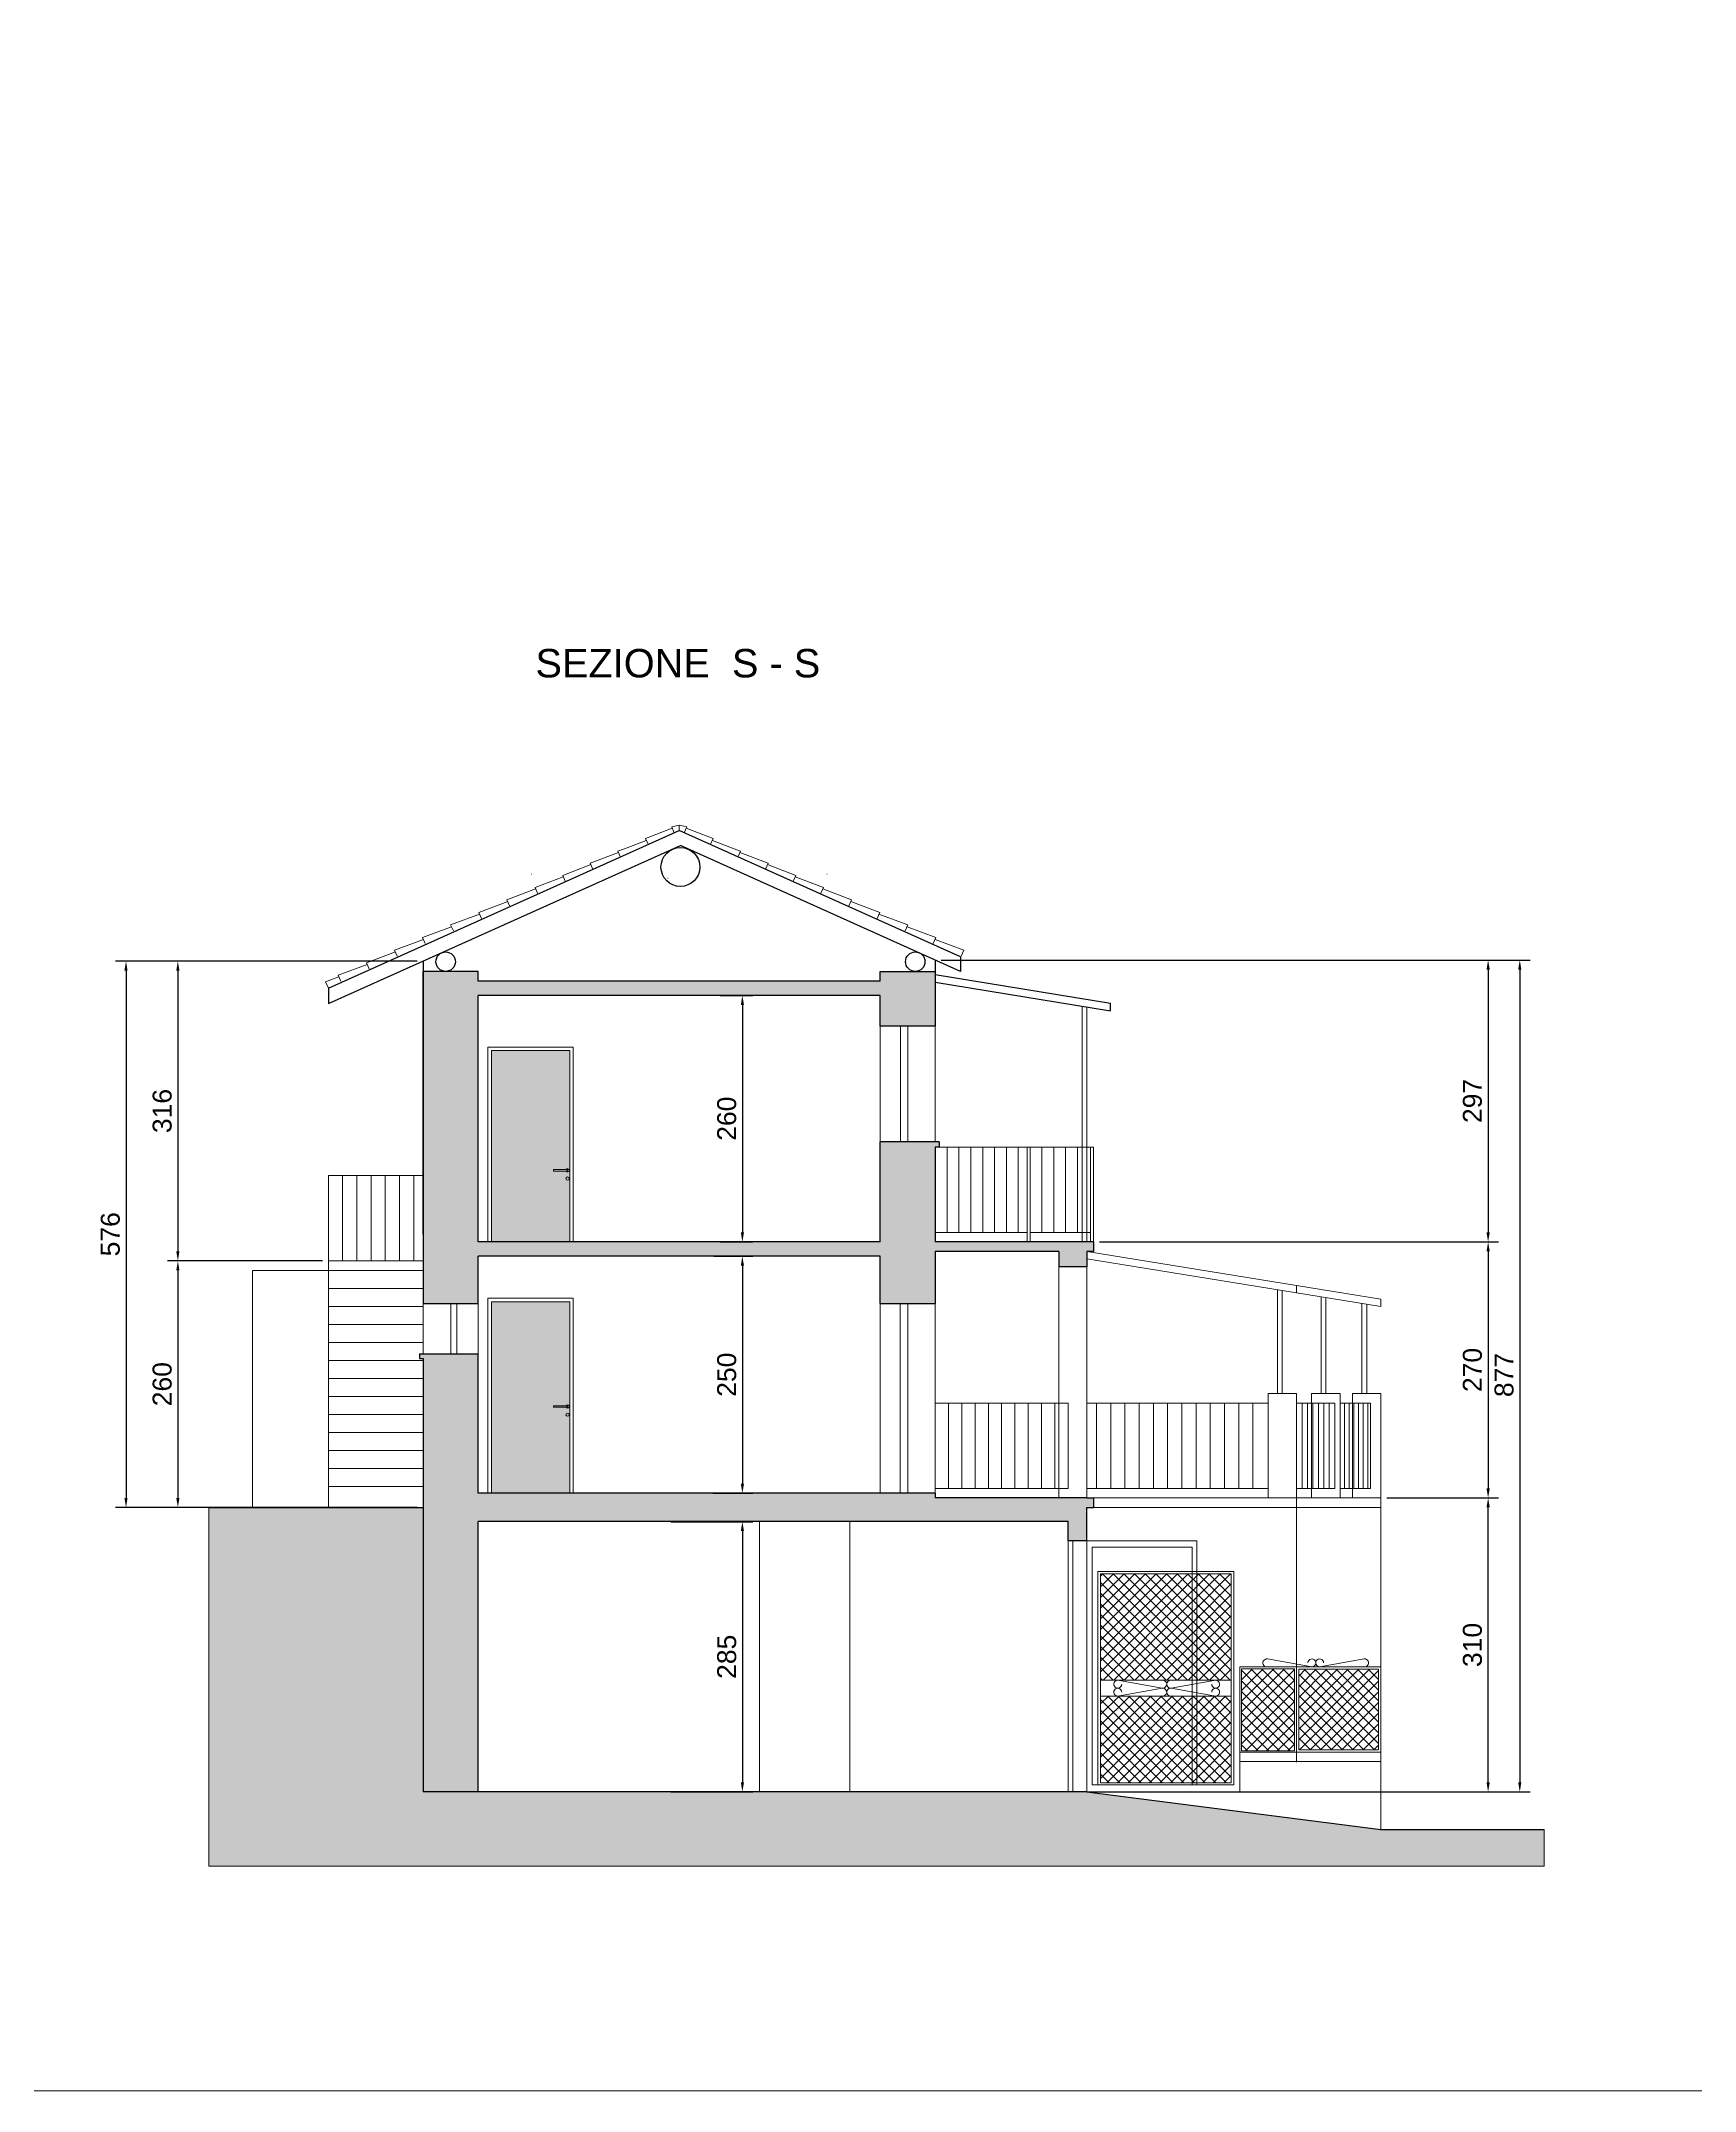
# Model space of a CAD drawing. Header units: millimetres. Extents: x -2768 to 386734, y -140 to 258833.
# Drawn here: x 179577 to 197021, y 114715 to 136334 of the extents above; entities that cross this region are included whole.
import ezdxf

# ---------------------------------------------------------------- set-up
doc = ezdxf.new("R2010")
doc.units = ezdxf.units.MM
doc.header["$PDMODE"] = 32
for name, color, linetype, lineweight in [('ESISTENTE', 7, 'Continuous', 30), ('GRIGLIATI', 9, 'Continuous', 0), ('parapetto', 251, 'Continuous', 9), ('rilievo', 7, 'Continuous', 25), ('TRATTEGGIO_tetto', 1, 'Continuous', 0), ('VARIE', 4, 'Continuous', 13)]:
    doc.layers.add(name, color=color, linetype=linetype, lineweight=lineweight)
doc.styles.add('Annotativa', font='arial.ttf')
doc.styles.get("Standard").update_dxf_attribs({"font": 'arial.ttf'})
doc.dimstyles.new('Annotativa', dxfattribs={"dimscale": 0, "dimtxt": 2.5, "dimasz": 2.5, "dimexe": 1.25, "dimexo": 0.625, "dimtad": 1, "dimtxsty": 'Standard', "dimcen": 2.5, "dimadec": 0, "dimazin": 0, "dimtfac": 1, "dimtmove": 0, "dimatfit": 3, "dimfxl": 1, "dimarcsym": 0})
pattern_1 = [(45, (0, 0), (-56.1266, 56.1266), []), (135, (0, 0), (-56.1266, -56.1266), [])]

# ---------------------------------------------------------------- blocks, each defined once
blk = doc.blocks.new('*D485')
at = {"layer": 'Defpoints', "color": 0}
for p in [(183609, 126631), (180474, 120869), (183609, 120869)]:
    blk.add_point(p, dxfattribs=at)
at = {"layer": 'VARIE', "color": 0, "lineweight": -2, "ltscale": 0.13}
for p, q in [((183546, 126631), (180364, 126631)), ((180474, 126531), (180474, 120969)), ((183546, 120869), (180364, 120869))]:
    blk.add_line(p, q, dxfattribs=at)
at = {"layer": 'VARIE', "color": 0}
for points in [[(180490, 126531), (180457, 126531), (180474, 126631)], [(180457, 120969), (180490, 120969), (180474, 120869)]]:
    blk.add_solid(points, dxfattribs=at)
at = {"layer": 'VARIE', "color": 0, "linetype": 'ByBlock', "lineweight": 9, "ltscale": 0.13, "insert": (180309, 123750), "char_height": 200, "attachment_point": 5, "rotation": 90}
blk.add_mtext('576', dxfattribs=at)
blk = doc.blocks.new('*D483')
at = {"layer": 'Defpoints', "color": 0}
for p in [(189009, 126642), (190609, 117869), (195173, 117869)]:
    blk.add_point(p, dxfattribs=at)
at = {"layer": 'VARIE', "color": 0, "lineweight": -2, "ltscale": 0.13}
for p, q in [((189071, 126642), (195283, 126642)), ((195173, 126542), (195173, 117969)), ((190671, 117869), (195283, 117869))]:
    blk.add_line(p, q, dxfattribs=at)
at = {"layer": 'VARIE', "color": 0}
for points in [[(195189, 126542), (195156, 126542), (195173, 126642)], [(195156, 117969), (195189, 117969), (195173, 117869)]]:
    blk.add_solid(points, dxfattribs=at)
at = {"layer": 'VARIE', "color": 0, "linetype": 'ByBlock', "lineweight": 9, "ltscale": 0.13, "insert": (195008, 122266), "char_height": 200, "attachment_point": 5, "rotation": 90}
blk.add_mtext('877', dxfattribs=at)
blk = doc.blocks.new('*D490')
at = {"layer": 'Defpoints', "color": 0}
for p in [(189009, 126642), (190677, 123669), (194839, 123669)]:
    blk.add_point(p, dxfattribs=at)
at = {"layer": 'VARIE', "color": 0, "lineweight": -2, "ltscale": 0.13}
for p, q in [((189071, 126642), (194949, 126642)), ((194839, 126542), (194839, 123769)), ((190739, 123669), (194949, 123669))]:
    blk.add_line(p, q, dxfattribs=at)
at = {"layer": 'VARIE', "color": 0}
for points in [[(194856, 126542), (194822, 126542), (194839, 126642)], [(194822, 123769), (194856, 123769), (194839, 123669)]]:
    blk.add_solid(points, dxfattribs=at)
at = {"layer": 'VARIE', "color": 0, "linetype": 'ByBlock', "lineweight": 9, "ltscale": 0.13, "insert": (194674, 125156), "char_height": 200, "attachment_point": 5, "rotation": 90}
blk.add_mtext('297', dxfattribs=at)
blk = doc.blocks.new('*D492')
at = {"layer": 'Defpoints', "color": 0}
for p in [(190739, 123669), (193709, 120969), (194839, 120969)]:
    blk.add_point(p, dxfattribs=at)
at = {"layer": 'VARIE', "color": 0, "lineweight": -2, "ltscale": 0.13}
for p, q in [((190802, 123669), (194949, 123669)), ((194839, 123569), (194839, 121069)), ((193771, 120969), (194949, 120969))]:
    blk.add_line(p, q, dxfattribs=at)
at = {"layer": 'VARIE', "color": 0}
for points in [[(194856, 123569), (194822, 123569), (194839, 123669)], [(194822, 121069), (194856, 121069), (194839, 120969)]]:
    blk.add_solid(points, dxfattribs=at)
at = {"layer": 'VARIE', "color": 0, "linetype": 'ByBlock', "lineweight": 9, "ltscale": 0.13, "insert": (194674, 122319), "char_height": 200, "attachment_point": 5, "rotation": 90}
blk.add_mtext('270', dxfattribs=at)
blk = doc.blocks.new('*D494')
at = {"layer": 'Defpoints', "color": 0}
for p in [(193771, 120969), (194839, 120969), (193771, 117869)]:
    blk.add_point(p, dxfattribs=at)
at = {"layer": 'VARIE', "color": 0, "lineweight": -2, "ltscale": 0.13}
for p, q in [((193834, 120969), (194949, 120969)), ((194839, 117969), (194839, 120869)), ((193834, 117869), (194949, 117869))]:
    blk.add_line(p, q, dxfattribs=at)
at = {"layer": 'VARIE', "color": 0}
for points in [[(194856, 120869), (194822, 120869), (194839, 120969)], [(194822, 117969), (194856, 117969), (194839, 117869)]]:
    blk.add_solid(points, dxfattribs=at)
at = {"layer": 'VARIE', "color": 0, "linetype": 'ByBlock', "lineweight": 9, "ltscale": 0.13, "insert": (194674, 119419), "char_height": 200, "attachment_point": 5, "rotation": 90}
blk.add_mtext('310', dxfattribs=at)
blk = doc.blocks.new('*D498')
at = {"layer": 'Defpoints', "color": 0}
for p in [(183609, 126631), (181021, 123469), (182609, 123469)]:
    blk.add_point(p, dxfattribs=at)
at = {"layer": 'VARIE', "color": 0, "lineweight": -2, "ltscale": 0.13}
for p, q in [((183546, 126631), (180911, 126631)), ((181021, 126531), (181021, 123569)), ((182546, 123469), (180911, 123469))]:
    blk.add_line(p, q, dxfattribs=at)
at = {"layer": 'VARIE', "color": 0}
for points in [[(181037, 126531), (181004, 126531), (181021, 126631)], [(181004, 123569), (181037, 123569), (181021, 123469)]]:
    blk.add_solid(points, dxfattribs=at)
at = {"layer": 'VARIE', "color": 0, "linetype": 'ByBlock', "lineweight": 9, "ltscale": 0.13, "insert": (180856, 125050), "char_height": 200, "attachment_point": 5, "rotation": 90}
blk.add_mtext('316', dxfattribs=at)
blk = doc.blocks.new('*D500')
at = {"layer": 'Defpoints', "color": 0}
for p in [(182546, 123469), (181021, 120869), (182609, 120869)]:
    blk.add_point(p, dxfattribs=at)
at = {"layer": 'VARIE', "color": 0, "lineweight": -2, "ltscale": 0.13}
for p, q in [((182484, 123469), (180911, 123469)), ((181021, 123369), (181021, 120969)), ((182546, 120869), (180911, 120869))]:
    blk.add_line(p, q, dxfattribs=at)
at = {"layer": 'VARIE', "color": 0}
for points in [[(181037, 123369), (181004, 123369), (181021, 123469)], [(181004, 120969), (181037, 120969), (181021, 120869)]]:
    blk.add_solid(points, dxfattribs=at)
at = {"layer": 'VARIE', "color": 0, "linetype": 'ByBlock', "lineweight": 9, "ltscale": 0.13, "insert": (180856, 122169), "char_height": 200, "attachment_point": 5, "rotation": 90}
blk.add_mtext('260', dxfattribs=at)
blk = doc.blocks.new('*D505')
at = {"layer": 'Defpoints', "color": 0}
for p in [(186676, 126269), (186676, 123669), (186974, 123669)]:
    blk.add_point(p, dxfattribs=at)
at = {"layer": 'VARIE', "color": 0, "lineweight": -2, "ltscale": 0.13}
for p, q in [((186739, 126269), (187084, 126269)), ((186974, 126169), (186974, 123769)), ((186739, 123669), (187084, 123669))]:
    blk.add_line(p, q, dxfattribs=at)
at = {"layer": 'VARIE', "color": 0}
for points in [[(186991, 126169), (186958, 126169), (186974, 126269)], [(186958, 123769), (186991, 123769), (186974, 123669)]]:
    blk.add_solid(points, dxfattribs=at)
at = {"layer": 'VARIE', "color": 0, "linetype": 'ByBlock', "lineweight": 9, "ltscale": 0.13, "insert": (186810, 124969), "char_height": 200, "attachment_point": 5, "rotation": 90}
blk.add_mtext('260', dxfattribs=at)
blk = doc.blocks.new('*D507')
at = {"layer": 'Defpoints', "color": 0}
for p in [(186612, 123519), (186599, 121019), (186974, 121019)]:
    blk.add_point(p, dxfattribs=at)
at = {"layer": 'VARIE', "color": 0, "lineweight": -2, "ltscale": 0.13}
for p, q in [((186674, 123519), (187084, 123519)), ((186974, 123419), (186974, 121119)), ((186661, 121019), (187084, 121019))]:
    blk.add_line(p, q, dxfattribs=at)
at = {"layer": 'VARIE', "color": 0}
for points in [[(186991, 123419), (186958, 123419), (186974, 123519)], [(186958, 121119), (186991, 121119), (186974, 121019)]]:
    blk.add_solid(points, dxfattribs=at)
at = {"layer": 'VARIE', "color": 0, "linetype": 'ByBlock', "lineweight": 9, "ltscale": 0.13, "insert": (186810, 122269), "char_height": 200, "attachment_point": 5, "rotation": 90}
blk.add_mtext('250', dxfattribs=at)
blk = doc.blocks.new('*D509')
at = {"layer": 'Defpoints', "color": 0}
for p in [(186157, 120719), (186157, 117869), (186974, 117869)]:
    blk.add_point(p, dxfattribs=at)
at = {"layer": 'VARIE', "color": 0, "lineweight": -2, "ltscale": 0.13}
for p, q in [((186220, 120719), (187084, 120719)), ((186974, 120619), (186974, 117969)), ((186220, 117869), (187084, 117869))]:
    blk.add_line(p, q, dxfattribs=at)
at = {"layer": 'VARIE', "color": 0}
for points in [[(186991, 120619), (186958, 120619), (186974, 120719)], [(186958, 117969), (186991, 117969), (186974, 117869)]]:
    blk.add_solid(points, dxfattribs=at)
at = {"layer": 'VARIE', "color": 0, "linetype": 'ByBlock', "lineweight": 9, "ltscale": 0.13, "insert": (186810, 119294), "char_height": 200, "attachment_point": 5, "rotation": 90}
blk.add_mtext('285', dxfattribs=at)
blk = doc.blocks.new('CORNICE')
at = {"layer": 'GRIGLIATI', "linetype": 'ByBlock', "ltscale": 0.13}
blk.add_line((122172, 23177), (122623, 23257), dxfattribs=at)
for centre, start, end in [((122154, 23215), 1.9749, 295.641), ((122629, 23215), 244.4362, 98.4344)]:
    blk.add_arc(centre, 41.6, start, end, dxfattribs=at)

msp = doc.modelspace()

# ---------------------------------------------------------------- hatches: boundary and pattern name
at = {"layer": 'GRIGLIATI', "linetype": 'ByBlock', "ltscale": 0.13}
h = msp.add_hatch(dxfattribs=at)
h.set_pattern_fill('ANSI37', color=256, scale=0.25, style=0)
h.set_pattern_definition(pattern_1)
h.paths.add_polyline_path([(191693.8, 119048), (191693.8, 120169.4), (190751.7, 120169.4), (190751.7, 119048)])
h = msp.add_hatch(dxfattribs=at)
h.set_pattern_fill('ANSI37', color=256, scale=0.25, style=0)
h.set_pattern_definition(pattern_1)
h.paths.add_polyline_path([(191765.8, 119048), (191765.8, 120169.4), (191693.8, 120169.4), (191693.8, 119048)])
h = msp.add_hatch(dxfattribs=at)
h.set_pattern_fill('ANSI37', color=256, scale=0.25, style=0)
h.set_pattern_definition(pattern_1)
h.paths.add_polyline_path([(192129.9, 119048), (192129.9, 120169.4), (191765.8, 120169.4), (191765.8, 119048)])
h = msp.add_hatch(dxfattribs=at)
h.set_pattern_fill('ANSI37', color=256, scale=0.25, style=0)
h.set_pattern_definition(pattern_1)
h.paths.add_polyline_path([(192796.5, 118303.7), (192796.5, 119166.4), (192239.1, 119166.4), (192239.1, 118303.7)])
h = msp.add_hatch(dxfattribs=at)
h.set_pattern_fill('ANSI37', color=256, scale=0.25, style=0)
h.set_pattern_definition(pattern_1)
h.paths.add_polyline_path([(193684.3, 118312.1), (193684.3, 119163.6), (192841.3, 119163.6), (192841.3, 118312.1)])
h = msp.add_hatch(dxfattribs=at)
h.set_pattern_fill('ANSI37', color=256, scale=0.25, style=0)
h.set_pattern_definition(pattern_1)
h.paths.add_polyline_path([(191693.8, 117964.8), (191693.8, 118879.9), (190751.7, 118879.9), (190751.7, 117964.8)])
h = msp.add_hatch(dxfattribs=at)
h.set_pattern_fill('ANSI37', color=256, scale=0.25, style=0)
h.set_pattern_definition(pattern_1)
h.paths.add_polyline_path([(191765.8, 117964.8), (191765.8, 118879.9), (191693.8, 118879.9), (191693.8, 117964.8)])
h = msp.add_hatch(dxfattribs=at)
h.set_pattern_fill('ANSI37', color=256, scale=0.25, style=0)
h.set_pattern_definition(pattern_1)
h.paths.add_polyline_path([(192129.9, 117964.8), (192129.9, 118879.9), (191765.8, 118879.9), (191765.8, 117964.8)])
at = {"layer": 'parapetto', "ltscale": 0.13}
h = msp.add_hatch(color=254, dxfattribs=at)
h.set_gradient(color1=(239, 235, 240), name='INVSPHERICAL')
h.paths.add_polyline_path([(184188.6, 123669.3), (184188.6, 126269.3), (188428.6, 126269.3), (188428.6, 125946.3), (189008.6, 125946.3), (189008.6, 126522.2), (188428.6, 126522.2), (188428.6, 126419.3), (184188.6, 126419.3), (184188.6, 126522.2), (183608.6, 126522.2), (183608.6, 123750.3), (183608.6, 123019.3), (184188.6, 123019.3), (184188.6, 123519.3), (188428.6, 123519.3), (188428.6, 123019.3), (189008.6, 123019.3), (189008.6, 123569.3), (190311.2, 123569.3), (190311.2, 123405.3), (190608.6, 123405.3), (190608.6, 123569.3), (190676.9, 123569.3), (190676.9, 123669.3), (189008.6, 123669.3), (189008.6, 124669.3), (189048.6, 124669.3), (189048.6, 124726.4), (188428.6, 124726.4), (188428.6, 123669.3)])
h = msp.add_hatch(color=254, dxfattribs=at)
h.set_gradient(color1=(239, 235, 240), name='INVSPHERICAL')
h.paths.add_polyline_path([(184188.6, 117869.3), (184188.6, 120719.3), (190408.6, 120719.3), (190408.6, 120518.3), (190608.6, 120518.3), (190608.6, 120869.3), (190676.9, 120869.3), (190676.9, 120969.3), (190608.6, 120969.3), (189008.6, 120969.3), (189008.6, 121019.3), (184188.6, 121019.3), (184188.6, 122488.2), (183568.6, 122488.2), (183568.6, 122438.2), (183608.6, 122438.2), (183608.6, 117869.3)])
h = msp.add_hatch(color=254, dxfattribs=at)
h.set_gradient(color1=(212, 206, 210), color2=(220, 215, 219), one_color=1)
h.paths.add_polyline_path([(193708.6, 117472.9), (190608.6, 117869.3), (183608.6, 117869.3), (183608.6, 120869.3), (181347.5, 120869.3), (181347.5, 117085), (195430.3, 117085), (195430.3, 117472.9)])
at = {"layer": 'rilievo', "linetype": 'ByBlock', "ltscale": 0.13}
h = msp.add_hatch(color=254, dxfattribs=at)
h.set_gradient(color1=(196, 192, 195), one_color=1)
h.paths.add_polyline_path([(184326.6, 125688.9), (184326.6, 123669.3), (185154.7, 123669.3), (185154.7, 125688.9)])
h = msp.add_hatch(color=254, dxfattribs=at)
h.set_gradient(color1=(196, 192, 195), one_color=1)
h.paths.add_polyline_path([(184326.6, 123038.9), (184326.6, 121019.3), (185154.7, 121019.3), (185154.7, 123038.9)])

# ---------------------------------------------------------------- linework, layer by layer
at = {"layer": 'ESISTENTE', "ltscale": 0.13}
for p, q in [((184188.6, 126419.3), (184188.6, 126522.2)), ((188428.6, 126419.3), (188428.6, 126522.2)), ((184188.6, 123669.3), (184188.6, 126269.3))]:
    msp.add_line(p, q, dxfattribs=at)
at = {"layer": 'GRIGLIATI', "linetype": 'ByBlock', "ltscale": 0.13}
for p, q in [((192156.7, 120193.7), (190722, 120193.7)), ((190722, 117942.9), (190722, 120193.7)), ((192156.7, 117942.9), (192156.7, 120193.7)), ((193708.6, 119188.5), (192219.5, 119188.5)), ((192219.5, 119188.5), (192219.5, 118188.5)), ((192818.6, 119188.5), (192818.6, 118184.4)), ((193708.6, 119188.5), (193708.6, 118288.5)), ((193708.6, 118288.5), (192219.5, 118288.5))]:
    msp.add_line(p, q, dxfattribs=at)
for points in [[(190751.7, 120169.4), (190751.7, 117964.8), (192129.9, 117964.8), (192129.9, 120169.4)], [(192239.1, 119166.4), (192239.1, 118303.7), (192796.5, 118303.7), (192796.5, 119166.4)], [(192841.3, 119163.6), (192841.3, 118312.1), (193684.3, 118312.1), (193684.3, 119163.6)], [(192129.9, 119048), (192129.9, 118879.9), (190751.7, 118879.9), (190751.7, 119048)]]:
    msp.add_lwpolyline(points, close=True, dxfattribs=at)
at = {"layer": 'parapetto', "ltscale": 0.13}
for p, q in [((190008.6, 124669.3), (189008.6, 124669.3)), ((189008.6, 124669.3), (190676.9, 124669.3)), ((189133.6, 124669.3), (189133.6, 123769.3)), ((189258.6, 124669.3), (189258.6, 123769.3)), ((189383.6, 124669.3), (189383.6, 123769.3)), ((189508.6, 124669.3), (189508.6, 123769.3)), ((189633.6, 124669.3), (189633.6, 123769.3)), ((189758.6, 124669.3), (189758.6, 123769.3)), ((189883.6, 124669.3), (189883.6, 123769.3)), ((189978.6, 123669.3), (189978.6, 124669.3)), ((189978.6, 123669.3), (189978.6, 124669.3)), ((190008.6, 123669.3), (190008.6, 124669.3)), ((190133.6, 124669.3), (190133.6, 123769.3)), ((190258.6, 124669.3), (190258.6, 123769.3)), ((190383.6, 124669.3), (190383.6, 123769.3)), ((190508.6, 124669.3), (190508.6, 123769.3)), ((190646.9, 123669.3), (190646.9, 124669.3)), ((190676.9, 123669.3), (190676.9, 124669.3)), ((182608.6, 123369.3), (182608.6, 124369.3)), ((182608.6, 124369.3), (183608.6, 124369.3)), ((182758.6, 124369.3), (182758.6, 123469.3)), ((182908.6, 124369.3), (182908.6, 123469.3)), ((183058.6, 124369.3), (183058.6, 123469.3)), ((183208.6, 124369.3), (183208.6, 123469.3)), ((183358.6, 124369.3), (183358.6, 123469.3)), ((183508.6, 124369.3), (183508.6, 123469.3)), ((189008.6, 123769.3), (189978.6, 123769.3)), ((190008.6, 123769.3), (190646.9, 123769.3)), ((182608.6, 123469.3), (183608.6, 123469.3)), ((190608.6, 123569.3), (193708.6, 123067.3)), ((190608.6, 123569.3), (193708.6, 123067.3)), ((190608.6, 123489.3), (193708.6, 122987.3)), ((181808.6, 123369.3), (181808.6, 120869.3)), ((183608.6, 123369.3), (181808.6, 123369.3)), ((182608.6, 123369.3), (182608.6, 120869.3)), ((183608.6, 123179.3), (182608.6, 123179.3)), ((192618.6, 122069.3), (192618.6, 123163.8)), ((192668.6, 122069.3), (192668.6, 123155.7)), ((192818.6, 123131.4), (192818.6, 123211.4)), ((193077.2, 122069.3), (193077.2, 123089.6)), ((193127.2, 122069.3), (193127.2, 123081.5)), ((193508.6, 122069.3), (193508.6, 123019.7)), ((193708.6, 122987.3), (193708.6, 123067.3)), ((183608.6, 122989.3), (182608.6, 122989.3)), ((183608.6, 122799.3), (182608.6, 122799.3)), ((193558.6, 122069.3), (193558.6, 123011.6)), ((183608.6, 122609.3), (182608.6, 122609.3)), ((183608.6, 122419.3), (182608.6, 122419.3)), ((183608.6, 122229.3), (182608.6, 122229.3)), ((183608.6, 122039.3), (182608.6, 122039.3)), ((190408.6, 121969.3), (189008.6, 121969.3)), ((189148.6, 121969.3), (189148.6, 121069.3)), ((189288.6, 121969.3), (189288.6, 121069.3)), ((189428.6, 121969.3), (189428.6, 121069.3)), ((189568.6, 121969.3), (189568.6, 121069.3)), ((189708.6, 121969.3), (189708.6, 121069.3)), ((189848.6, 121969.3), (189848.6, 121069.3)), ((189988.6, 121969.3), (189988.6, 121069.3)), ((190128.6, 121969.3), (190128.6, 121069.3)), ((190268.6, 121969.3), (190268.6, 121069.3)), ((190408.6, 121969.3), (190408.6, 121069.3)), ((190608.6, 121969.3), (192518.6, 121969.3)), ((190708.6, 121969.3), (190708.6, 121069.3)), ((190858.6, 121969.3), (190858.6, 121069.3)), ((191008.6, 121969.3), (191008.6, 121069.3)), ((191158.6, 121969.3), (191158.6, 121069.3)), ((191308.6, 121969.3), (191308.6, 121069.3)), ((191458.6, 121969.3), (191458.6, 121069.3)), ((191608.6, 121969.3), (191608.6, 121069.3)), ((191758.6, 121969.3), (191758.6, 121069.3)), ((191908.6, 121969.3), (191908.6, 121069.3)), ((192058.6, 121969.3), (192058.6, 121069.3)), ((192208.6, 121969.3), (192208.6, 121069.3)), ((192358.6, 121969.3), (192358.6, 121069.3)), ((192518.6, 122069.3), (192518.6, 120969.3)), ((192518.6, 122069.3), (192818.6, 122069.3)), ((192818.6, 120869.3), (192818.6, 122069.3)), ((192818.6, 121969.3), (193220.8, 121969.3)), ((192876.1, 121969.3), (192876.1, 121069.3)), ((192933.6, 121969.3), (192933.6, 121069.3)), ((192977.2, 122069.3), (192977.2, 120969.3)), ((192977.2, 122069.3), (193277.2, 122069.3)), ((192977.2, 122069.3), (193277.2, 122069.3)), ((192991, 121969.3), (192991, 121069.3)), ((193048.5, 121969.3), (193048.5, 121069.3)), ((193105.9, 121969.3), (193105.9, 121069.3)), ((193163.4, 121969.3), (193163.4, 121069.3)), ((193220.8, 121969.3), (193220.8, 121069.3)), ((193277.2, 122069.3), (193277.2, 120969.3)), ((193277.2, 121969.3), (193598.2, 121969.3)), ((193326, 121969.3), (193326, 121069.3)), ((193374.9, 121969.3), (193374.9, 121069.3)), ((193408.6, 122069.3), (193408.6, 120969.3)), ((193408.6, 122069.3), (193708.6, 122069.3)), ((193423.7, 121969.3), (193423.7, 121069.3)), ((193472.5, 121969.3), (193472.5, 121069.3)), ((193521.3, 121969.3), (193521.3, 121069.3)), ((193570.1, 121969.3), (193570.1, 121069.3)), ((193598.2, 121969.3), (193598.2, 121069.3)), ((193708.6, 122069.3), (193708.6, 117472.9)), ((183608.6, 121849.3), (182608.6, 121849.3)), ((183608.6, 121659.3), (182608.6, 121659.3)), ((183608.6, 121469.3), (182608.6, 121469.3)), ((183608.6, 121279.3), (182608.6, 121279.3)), ((183608.6, 121089.3), (182608.6, 121089.3)), ((190408.6, 121069.3), (189008.6, 121069.3)), ((190608.6, 121069.3), (192518.6, 121069.3)), ((192818.6, 121069.3), (193220.8, 121069.3)), ((193277.2, 121069.3), (193598.2, 121069.3)), ((193708.6, 120969.3), (190676.9, 120969.3)), ((193708.6, 120869.3), (190676.9, 120869.3)), ((192818.6, 119188.5), (192818.6, 120869.3)), ((191765.8, 120518.3), (190608.6, 120518.3)), ((191137.2, 120518.3), (190608.6, 120518.3)), ((191765.8, 120518.3), (191765.8, 117942.9)), ((192156.7, 117942.9), (192156.7, 120193.7)), ((192818.6, 118184.4), (192818.6, 118184.4)), ((190673.3, 117942.9), (192156.7, 117942.9))]:
    msp.add_line(p, q, dxfattribs=at)
at = {"layer": 'parapetto', "linetype": 'ByBlock', "ltscale": 0.13}
for points in [[(184326.6, 125688.9), (184326.6, 123669.3), (185154.7, 123669.3), (185154.7, 125688.9)], [(185130.3, 124431.8), (185130.3, 124416.1), (184983.7, 124416.1), (184983.7, 124431.8)], [(184326.6, 123038.9), (184326.6, 121019.3), (185154.7, 121019.3), (185154.7, 123038.9)], [(185130.3, 121941.8), (185130.3, 121926.1), (184983.7, 121926.1), (184983.7, 121941.8)], [(190661.5, 120451.8), (190661.5, 117942.9), (191716.9, 117942.9), (191716.9, 120451.8)]]:
    msp.add_lwpolyline(points, close=True, dxfattribs=at)
for centre in [(185130.3, 124337.4), (185130.3, 121847.3)]:
    msp.add_circle(centre, 16.8, dxfattribs=at)
for centre in [(185130.3, 124424), (185130.3, 121933.9)]:
    msp.add_arc(centre, 16.8, 207.75996, 152.24004, dxfattribs=at)
at = {"layer": 'rilievo', "ltscale": 0.13}
for p, q in [((182608.6, 126346.5), (186308.6, 128008.9)), ((189276.1, 126675.6), (186308.6, 128008.9)), ((182608.6, 126182), (186320.8, 127849.9)), ((189276.1, 126522.1), (186320.8, 127849.9)), ((183608.6, 126631.3), (183608.6, 123019.3)), ((188428.6, 126419.3), (188428.6, 126522.2)), ((189008.6, 126642.3), (189008.6, 125946.3)), ((189008.6, 126488.5), (190855.6, 126186.2)), ((189276.1, 126675.6), (189276.1, 126522.1)), ((182608.6, 126346.5), (182608.6, 126182)), ((188428.6, 126419.3), (184188.6, 126419.3)), ((188428.6, 126269.3), (184188.6, 126269.3)), ((188428.6, 125946.3), (188428.6, 126269.3)), ((189008.6, 126407.4), (190855.6, 126105.2)), ((190855.6, 126105.2), (190855.6, 126186.2)), ((188428.6, 123669.3), (188428.6, 124726.4)), ((189008.6, 124669.3), (189008.6, 123669.3)), ((189048.6, 124669.3), (189008.6, 124669.3)), ((189048.6, 124726.4), (189048.6, 124669.3)), ((188428.6, 123669.3), (184188.6, 123669.3)), ((190676.9, 123669.3), (190676.9, 123569.3)), ((188428.6, 123519.3), (184188.6, 123519.3)), ((184188.6, 123019.3), (184188.6, 123519.3)), ((188428.6, 123019.3), (188428.6, 123519.3)), ((190311.2, 123569.3), (189008.6, 123569.3)), ((189008.6, 123569.3), (189008.6, 123019.3)), ((190676.9, 123569.3), (190608.6, 123569.3)), ((183608.6, 123019.3), (184188.6, 123019.3)), ((183608.6, 123019.3), (184188.6, 123019.3)), ((188428.6, 123019.3), (189008.6, 123019.3)), ((188428.6, 123019.3), (189008.6, 123019.3)), ((183568.6, 122488.2), (184188.6, 122488.2)), ((183568.6, 122488.2), (183568.6, 122438.2)), ((183568.6, 122438.2), (183608.6, 122438.2)), ((183608.6, 122438.2), (183608.6, 117869.3)), ((184188.6, 121019.3), (184188.6, 122488.2)), ((181347.5, 120869.3), (183608.6, 120869.3)), ((189008.6, 121019.3), (184188.6, 121019.3)), ((189008.6, 121019.3), (189008.6, 120969.3)), ((190608.6, 120969.3), (189008.6, 120969.3)), ((190608.6, 120518.3), (190608.6, 120869.3)), ((190676.9, 120969.3), (190676.9, 120869.3)), ((184188.6, 117869.3), (184188.6, 120719.3)), ((190408.6, 120719.3), (184188.6, 120719.3)), ((190408.6, 120518.3), (190408.6, 120719.3)), ((190608.6, 120518.3), (190408.6, 120518.3)), ((190608.6, 117869.3), (183608.6, 117869.3))]:
    msp.add_line(p, q, dxfattribs=at)
at = {"layer": 'rilievo', "linetype": 'ByBlock', "ltscale": 0.13}
for p, q in [((183608.6, 123750.3), (183608.6, 126522.2)), ((184188.6, 126522.2), (183608.6, 126522.2)), ((188428.6, 126522.2), (189008.6, 126522.2)), ((188428.6, 126522.2), (189008.6, 126522.2)), ((189008.6, 125946.3), (188428.6, 125946.3)), ((189048.6, 124726.4), (188428.6, 124726.4)), ((190676.9, 123669.3), (189008.6, 123669.3)), ((190311.2, 123569.3), (190311.2, 123405.3)), ((190608.6, 123569.3), (190608.6, 123405.3)), ((190608.6, 123405.3), (190311.2, 123405.3)), ((190608.6, 120969.3), (190676.9, 120969.3)), ((190608.6, 120869.3), (190676.9, 120869.3)), ((190608.6, 117869.3), (193708.6, 117472.9)), ((193708.6, 117472.9), (195430.3, 117472.9))]:
    msp.add_line(p, q, dxfattribs=at)
for centre, radius in [((186320.8, 127623.1), 205.1), ((183844.6, 126624.8), 102.6), ((188797.5, 126624.8), 102.6)]:
    msp.add_circle(centre, radius, dxfattribs=at)
at = {"layer": 'TRATTEGGIO_tetto'}
for p, q in [((186235.2, 128031.9), (185952.2, 127924.3)), ((186228.6, 128046.7), (186308.7, 128065.7)), ((186228.6, 128046.7), (186308.7, 128065.7)), ((186228.6, 128046.7), (186256, 127985.2)), ((186228.6, 128046.7), (186256, 127985.2)), ((186388.7, 128046.7), (186308.6, 128065.7)), ((186308.6, 128065.7), (186308.6, 128008.9)), ((186308.7, 128065.7), (186308.6, 128008.9)), ((186308.7, 128065.7), (186308.6, 128008.9)), ((186388.7, 128046.7), (186308.6, 128065.7)), ((186308.6, 128065.7), (186308.6, 128008.9)), ((186388.7, 128046.7), (186361.3, 127985.2)), ((186388.7, 128046.7), (186361.3, 127985.2)), ((186382.1, 128031.9), (186665.1, 127924.3)), ((185668.4, 127775.2), (185370.6, 127661.9)), ((185731.4, 127815.7), (185662.1, 127789.3)), ((185662.1, 127789.3), (185689.6, 127727.8)), ((185960, 127902.5), (185731.4, 127815.7)), ((185952.2, 127924.3), (185979.7, 127862.8)), ((186665.1, 127924.3), (186637.6, 127862.8)), ((186657.3, 127902.5), (186885.9, 127815.7)), ((186885.9, 127815.7), (186955.2, 127789.3)), ((186955.2, 127789.3), (186927.7, 127727.8)), ((186948.9, 127775.2), (187246.7, 127661.9)), ((185376.9, 127647.8), (185079, 127534.6)), ((185370.6, 127661.9), (185398, 127600.4)), ((187246.7, 127661.9), (187219.3, 127600.4)), ((187240.4, 127647.8), (187538.3, 127534.6)), ((184793.8, 127393.1), (184491.1, 127276.9)), ((185085.3, 127520.4), (184787.5, 127407.2)), ((184787.5, 127407.2), (184814.9, 127345.7)), ((185079, 127534.6), (185106.5, 127473.1)), ((187538.3, 127534.6), (187510.8, 127473.1)), ((187532, 127520.4), (187829.8, 127407.2)), ((187829.8, 127407.2), (187802.4, 127345.7)), ((187823.5, 127393.1), (188126.2, 127276.9)), ((184202.7, 127127), (183897.2, 127013.5)), ((184499.3, 127258.4), (184194.8, 127144.7)), ((184194.8, 127144.7), (184223, 127081.4)), ((184491.1, 127276.9), (184519.3, 127213.7)), ((188126.2, 127276.9), (188098, 127213.7)), ((188118, 127258.4), (188422.5, 127144.7)), ((188422.5, 127144.7), (188394.3, 127081.4)), ((188414.6, 127127), (188720.1, 127013.5)), ((183906.5, 126992.7), (183602, 126879)), ((183897.2, 127013.5), (183926.1, 126948.9)), ((188720.1, 127013.5), (188691.2, 126948.9)), ((188710.8, 126992.7), (189015.3, 126879)), ((183314.6, 126726.8), (183009.2, 126613.3)), ((183611.3, 126858.1), (183306.8, 126744.4)), ((183306.8, 126744.4), (183335, 126681.2)), ((183602, 126879), (183630.2, 126815.7)), ((189015.3, 126879), (188987.1, 126815.7)), ((189006, 126858.1), (189310.5, 126744.4)), ((189310.5, 126744.4), (189282.3, 126681.2)), ((183017, 126595.7), (182711.6, 126482.1)), ((182711.6, 126482.1), (182740.4, 126417.5)), ((183009.2, 126613.3), (183038, 126548.6)), ((182719.4, 126464.5), (182579.2, 126412.4)), ((182579.2, 126412.4), (182608.6, 126346.5))]:
    msp.add_line(p, q, dxfattribs=at)
for centre, start, end in [((185738.8, 127673.5), 130.27462, 131.67274), ((186878.5, 127673.5), 48.32726, 49.72538), ((184800.7, 127491.6), 130.27462, 131.67274), ((186238.8, 127448.8), 130.27462, 131.67274), ((186378.5, 127448.8), 48.32726, 49.72538), ((187816.6, 127491.6), 48.32726, 49.72538)]:
    msp.add_arc(centre, 75.3, start, end, dxfattribs=at)
at = {"layer": 'VARIE', "ltscale": 0.13}
for p, q in [((190558.6, 123669.3), (190558.6, 126153.8)), ((190608.6, 123669.3), (190608.6, 126145.6)), ((188428.6, 125946.3), (188428.6, 124726.4)), ((188642.2, 125946.3), (188642.2, 124726.4)), ((188718.6, 125946.3), (188718.6, 124726.4)), ((189008.6, 125946.3), (189008.6, 124726.4)), ((184288.6, 123669.3), (184288.6, 125724.9)), ((184288.6, 125724.9), (185188.6, 125724.9)), ((185188.6, 123669.3), (185188.6, 125724.9)), ((190311.2, 123405.3), (190311.2, 120969.3)), ((190608.6, 123405.3), (190608.6, 120969.3)), ((183608.6, 123019.3), (183608.6, 122488.2)), ((183898.6, 123019.3), (183898.6, 122488.2)), ((183898.6, 123019.3), (183898.6, 122488.2)), ((183963.4, 123019.3), (183963.4, 122488.2)), ((184188.6, 123019.3), (184188.6, 122488.2)), ((184288.6, 121019.3), (184288.6, 123074.9)), ((184288.6, 123074.9), (185188.6, 123074.9)), ((185188.6, 121019.3), (185188.6, 123074.9)), ((188428.6, 123019.3), (188428.6, 121019.3)), ((188639.6, 123019.3), (188639.6, 121019.3)), ((188718.6, 123019.3), (188718.6, 121019.3)), ((189008.6, 123019.3), (189008.6, 121019.3)), ((187154.9, 117869.3), (187154.9, 120719.3)), ((188108.6, 120719.3), (188108.6, 117869.3)), ((190408.6, 120518.3), (190408.6, 117869.3)), ((190459.5, 120518.3), (190459.5, 117869.3)), ((190608.6, 120518.3), (190608.6, 117869.3)), ((192219.5, 118188.5), (193708.6, 118188.5)), ((192219.5, 118188.5), (192219.5, 117869.3)), ((193708.6, 118188.5), (193708.6, 117472.9)), ((190608.6, 117869.3), (192219.5, 117869.3))]:
    msp.add_line(p, q, dxfattribs=at)
at = {"layer": 'VARIE', "linetype": 'Continuous', "lineweight": 13, "ltscale": 0.13}
msp.add_lwpolyline([(154416.5, 114715), (234767.1, 114715), (234767.1, 171528.5), (154416.5, 171528.5)], close=True, dxfattribs=at)
at = {"layer": 'VARIE', "linetype": 'ByBlock', "ltscale": 0.13}
msp.add_lwpolyline([(181347.5, 120869.3), (181347.5, 117085), (195430.3, 117085), (195430.3, 117472.9)], dxfattribs=at)

# ---------------------------------------------------------------- block references
at = {"layer": 'parapetto', "ltscale": 0.13, "xscale": -1}
for p, rotation in [((315133.9, 96015), 359.9999999999892), ((68779.2, 142220.2), 180)]:
    msp.add_blockref('CORNICE', p, dxfattribs=dict(at, rotation=rotation))
at = {"layer": 'parapetto', "ltscale": 0.13}
for p in [(70908.8, 96015), (68779.2, 95706.1)]:
    msp.add_blockref('CORNICE', p, dxfattribs=at)
at = {"layer": 'parapetto', "ltscale": 0.13, "rotation": 180}
msp.add_blockref('CORNICE', (314119.8, 142220.2), dxfattribs=at)
at = {"layer": 'parapetto', "ltscale": 0.13, "xscale": -1}
msp.add_blockref('CORNICE', (314119.8, 95706.1), dxfattribs=at)

# ---------------------------------------------------------------- texts
at = {"layer": 'rilievo', "linetype": 'Continuous', "lineweight": 13, "ltscale": 0.13, "insert": (184791.7, 129922.4), "char_height": 300, "width": 9790.406, "attachment_point": 1, "style": 'Annotativa'}
msp.add_mtext('{SEZIONE  S - S}', dxfattribs=at)

# ---------------------------------------------------------------- dimensions: what is measured, and where the dimension line sits
at = {"layer": 'VARIE', "lineweight": 9, "ltscale": 0.13}
for base, p1, p2, picture, middle in [((180473.5, 120869.3), (183608.6, 126631.3), (183608.6, 120869.3), '*D485', (180308.9, 123750.3)), ((181020.6, 123469.3), (183608.6, 126631.3), (182608.6, 123469.3), '*D498', (180856, 125050.3)), ((194838.9, 123669.3), (189008.6, 126642.3), (190676.9, 123669.3), '*D490', (194674.3, 125155.8)), ((186974.3, 123669.3), (186676.1, 126269.3), (186676.1, 123669.3), '*D505', (186809.7, 124969.3)), ((194838.9, 120969.3), (190739.4, 123669.3), (193708.6, 120969.3), '*D492', (194674.3, 122319.3)), ((181020.6, 120869.3), (182546.1, 123469.3), (182608.6, 120869.3), '*D500', (180856, 122169.3)), ((186974.3, 121019.3), (186611.8, 123519.3), (186598.6, 121019.3), '*D507', (186809.7, 122269.3)), ((194838.9, 120969.3), (193771.1, 117869.3), (193771.1, 120969.3), '*D494', (194674.3, 119419.3)), ((186974.3, 117869.3), (186157.2, 120719.3), (186157.2, 117869.3), '*D509', (186809.7, 119294.3))]:
    dim = msp.add_linear_dim(base=base, p1=p1, p2=p2, angle=90, dimstyle='Annotativa', override={"dimscale": 0, "dimtxt": 2, "dimasz": 1, "dimexe": 1.1, "dimdec": 0, "dimlfac": 0.1, "dimzin": 0, "dimdsep": 46}, dxfattribs=at)
    dim.commit()
    dim.dimension.update_dxf_attribs({"geometry": picture, "text_midpoint": middle})
dim = msp.add_linear_dim(base=(195172.6, 117869.3), p1=(189008.6, 126642.3), p2=(190608.6, 117869.3), angle=90, dimstyle='Annotativa', override={"dimscale": 0, "dimtxt": 2, "dimasz": 1, "dimexe": 1.1, "dimdec": 0, "dimlfac": 0.1, "dimzin": 0, "dimdsep": 46}, dxfattribs=at)
dim.commit()
dim.dimension.update_dxf_attribs({"geometry": '*D483', "text_midpoint": (195172.6, 122266.5), "dimtype": 160})

doc.saveas('drawing.dxf')
